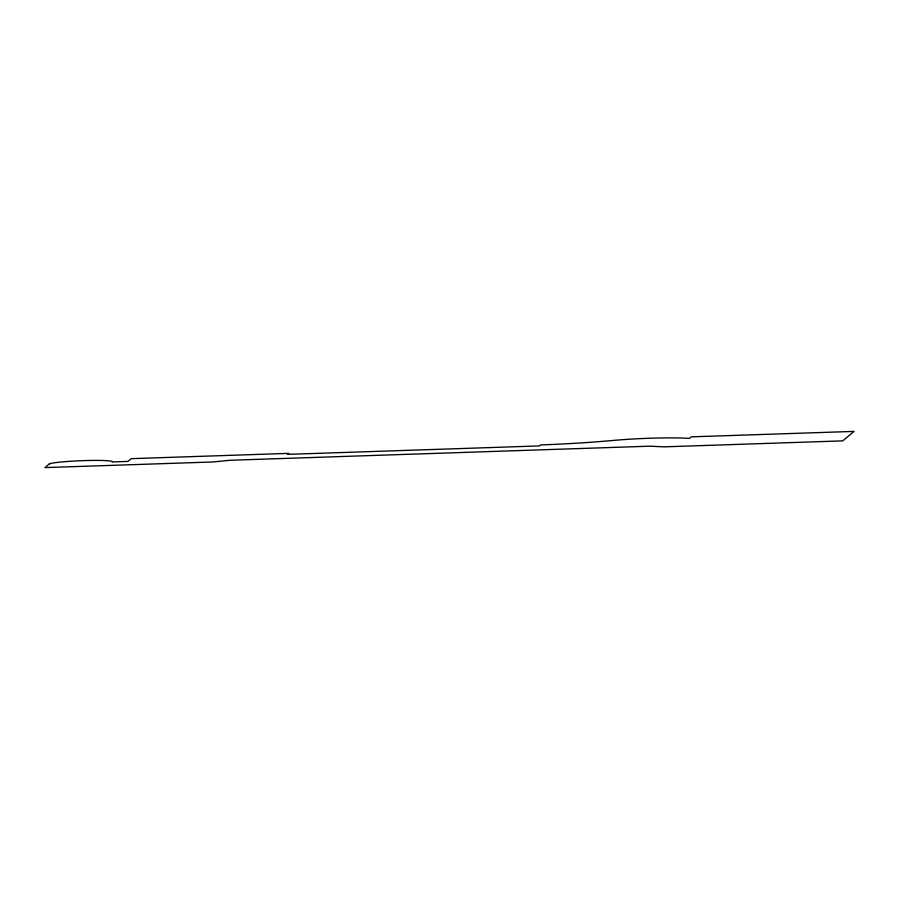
<?xml version="1.0" encoding="UTF-8"?>
<svg xmlns="http://www.w3.org/2000/svg" width="899" height="899" viewBox="0 0 899 899"><rect width="100%" height="100%" fill="white"/><g stroke="black" fill="none" stroke-linecap="round" stroke-linejoin="round"><path stroke-width="1.35" d="M49.198 464.053L44.95 467.604L212.906 461.974L230.065 460.266L649.943 446.185L664.282 446.848L842.734 440.87L854.05 431.396L691.342 436.847L689.454 438.42A52.625 3.765 -2.3 0 0 618.726 439.971L607.69 440.903A108.138 7.731 -2.3 0 1 540.614 444.926L539.434 445.915L287.5 454.366L288.68 453.377L131.22 458.659L127.928 461.412L112.173 461.94A31.645 2.259 -2.3 0 0 83.517 460.636A31.645 2.259 -2.3 0 0 49.198 464.053"/></g></svg>
